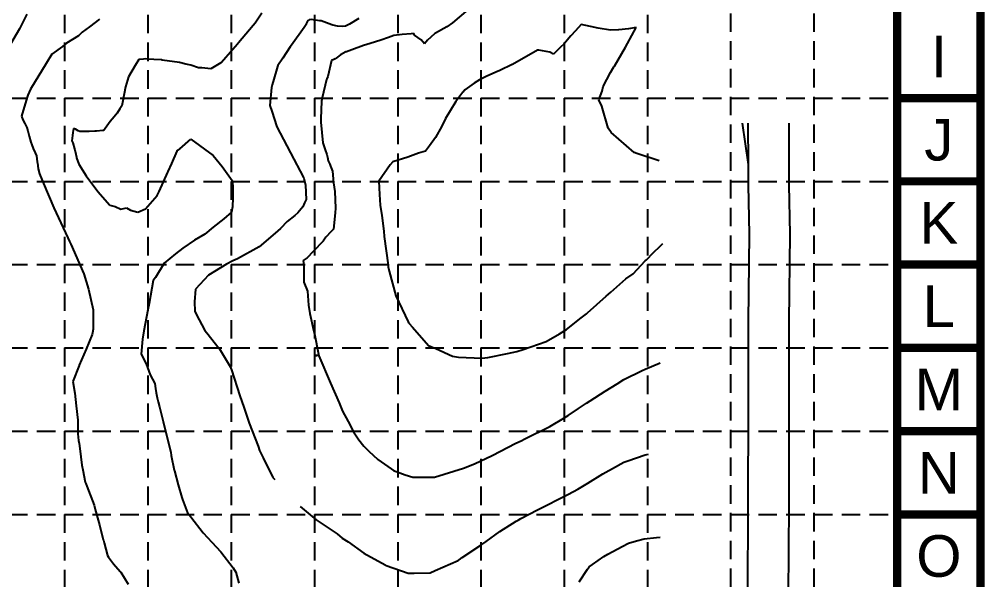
# Model space of a CAD drawing. Extents: x 626 to 3511, y 2890 to 4695.
# Drawn here: x 2989 to 3511, y 3982 to 4285 of the extents above; entities that cross this region are included whole.
import ezdxf
from ezdxf.enums import TextEntityAlignment as Align

# ---------------------------------------------------------------- set-up
doc = ezdxf.new("R2010")
doc.units = 0
doc.header["$LTSCALE"] = 100
doc.header["$MEASUREMENT"] = 0
doc.linetypes.add('HIDDEN', pattern=[0.375, 0.25, -0.125])
for name, color, linetype in [('BASE', 7, 'CONTINUOUS'), ('DG-XCONTOURS', 9, 'CONTINUOUS'), ('DG-XIDX_CONTOURS', 2, 'CONTINUOUS'), ('GRID', 254, 'HIDDEN'), ('PSWDG-XCONC', 4, 'CONTINUOUS'), ('PSWG-XMISC', 30, 'CONTINUOUS')]:
    doc.layers.add(name, color=color, linetype=linetype)
doc.styles.get("Standard").update_dxf_attribs({"font": 'ARIAL.TTF'})

msp = doc.modelspace()

# ---------------------------------------------------------------- linework, layer by layer
at = {"layer": 'BASE', "color": 9}
msp.add_line((3463.71, 4647.46), (3463.71, 2937.46), dxfattribs=at)
at = {"layer": 'BASE', "const_width": 4.5}
for points in [[(628.71, 2892.46), (3508.71, 2892.46), (3508.71, 4692.46), (628.71, 4692.46)], [(673.71, 2937.46), (3463.71, 2937.46), (3463.71, 4647.46), (673.71, 4647.46)]]:
    msp.add_lwpolyline(points, close=True, dxfattribs=at)
for points in [[(3508.71, 4242.46), (3463.71, 4242.46)], [(3508.71, 4197.46), (3463.71, 4197.46)], [(3508.71, 4152.46), (3463.71, 4152.46)], [(3508.71, 4107.46), (3463.71, 4107.46)], [(3508.71, 4062.46), (3463.71, 4062.46)], [(3508.71, 4017.46), (3463.71, 4017.46)]]:
    msp.add_lwpolyline(points, dxfattribs=at)
at = {"layer": 'DG-XCONTOURS', "color": 43}
for p, q in [((3231.83, 4290.33, 1156), (3223.27, 4283.08, 1156)), ((2993.33, 4287.78, 1152), (2989.33, 4279.92, 1152)), ((3032.61, 4285.11, 1153), (3027.09, 4281.03, 1153)), ((3120.29, 4288.44, 1154), (3116.65, 4283, 1154)), ((2989.33, 4279.92, 1152), (2982.57, 4268.47, 1152)), ((3027.09, 4281.03, 1153), (3023.14, 4278.15, 1153)), ((3115.56, 4281.63, 1154), (3107.62, 4272.25, 1154)), ((3116.65, 4283, 1154), (3115.56, 4281.63, 1154)), ((3220.34, 4280.96, 1156), (3214.13, 4277.6, 1156)), ((3223.27, 4283.08, 1156), (3220.34, 4280.96, 1156)), ((3289.73, 4278.8, 1157), (3287.33, 4276.11, 1157)), ((3292.8, 4282.26, 1157), (3289.73, 4278.8, 1157)), ((3297.93, 4281.09, 1157), (3292.8, 4282.26, 1157)), ((3302.01, 4280.25, 1157), (3297.93, 4281.09, 1157)), ((3308.7, 4279.12, 1157), (3302.01, 4280.25, 1157)), ((3313.13, 4279.37, 1157), (3308.7, 4279.12, 1157)), ((3313.2, 4279.38, 1157), (3313.13, 4279.37, 1157)), ((3313.23, 4279.38, 1157), (3313.2, 4279.38, 1157)), ((3318.44, 4279.91, 1157), (3313.23, 4279.38, 1157)), ((3317.91, 4271.95, 1157), (3322.66, 4280.53, 1157)), ((3322.66, 4280.53, 1157), (3318.44, 4279.91, 1157)), ((3021.13, 4276.17, 1153), (3014.66, 4272.2, 1153)), ((3023.14, 4278.15, 1153), (3021.13, 4276.17, 1153)), ((3184.65, 4273.79, 1156), (3178.8, 4271.95, 1156)), ((3188.7, 4275.22, 1156), (3184.65, 4273.79, 1156)), ((3191.69, 4276.2, 1156), (3188.7, 4275.22, 1156)), ((3196.1, 4276.84, 1156), (3191.69, 4276.2, 1156)), ((3201.06, 4277.2, 1156), (3196.1, 4276.84, 1156)), ((3202.18, 4277.29, 1156), (3201.06, 4277.2, 1156)), ((3202.84, 4276.4, 1156), (3202.18, 4277.29, 1156)), ((3206.48, 4273.96, 1156), (3202.84, 4276.4, 1156)), ((3208.16, 4271.78, 1156), (3206.48, 4273.96, 1156)), ((3209.83, 4273.69, 1156), (3208.16, 4271.78, 1156)), ((3213.55, 4277.27, 1156), (3209.83, 4273.69, 1156)), ((3213.62, 4277.38, 1156), (3213.55, 4277.27, 1156)), ((3213.72, 4277.42, 1156), (3213.62, 4277.38, 1156)), ((3214.13, 4277.6, 1156), (3213.72, 4277.42, 1156)), ((3287.33, 4276.11, 1157), (3283.41, 4271.66, 1157)), ((3012.59, 4270.39, 1153), (3006.73, 4266.25, 1153)), ((3014.66, 4272.2, 1153), (3012.59, 4270.39, 1153)), ((3107.04, 4271.54, 1154), (3100.9, 4264.43, 1154)), ((3107.62, 4272.25, 1154), (3107.04, 4271.54, 1154)), ((3168.93, 4268.46, 1156), (3165.97, 4267.52, 1156)), ((3175.19, 4270.8, 1156), (3168.93, 4268.46, 1156)), ((3178.8, 4271.95, 1156), (3175.19, 4270.8, 1156)), ((3269.34, 4268.43, 1157), (3255.8, 4260.67, 1157)), ((3269.93, 4268.38, 1157), (3269.34, 4268.43, 1157)), ((3275.96, 4267.25, 1157), (3269.93, 4268.38, 1157)), ((3281.86, 4270.14, 1157), (3277.87, 4266.24, 1157)), ((3283.41, 4271.66, 1157), (3281.86, 4270.14, 1157)), ((3310.8, 4259.72, 1157), (3316.8, 4269.95, 1157)), ((3316.8, 4269.95, 1157), (3317.91, 4271.95, 1157)), ((3006.73, 4266.25, 1153), (3003.7, 4261.18, 1153)), ((3053.75, 4263.26, 1154), (3051.79, 4260.14, 1154)), ((3056.27, 4263.48, 1154), (3053.75, 4263.26, 1154)), ((3057.57, 4263.6, 1154), (3056.27, 4263.48, 1154)), ((3058.69, 4263.45, 1154), (3057.57, 4263.6, 1154)), ((3061.83, 4263.35, 1154), (3058.69, 4263.45, 1154)), ((3065.88, 4263.1, 1154), (3061.83, 4263.35, 1154)), ((3066.12, 4263.07, 1154), (3065.88, 4263.1, 1154)), ((3066.38, 4263.02, 1154), (3066.12, 4263.07, 1154)), ((3075.86, 4261.72, 1154), (3066.38, 4263.02, 1154)), ((3100.9, 4264.43, 1154), (3098.49, 4261.64, 1154)), ((3159.27, 4263.26, 1156), (3157.87, 4262.76, 1156)), ((3159.91, 4263.75, 1156), (3159.27, 4263.26, 1156)), ((3160.46, 4264.02, 1156), (3159.91, 4263.75, 1156)), ((3162.86, 4265.89, 1156), (3160.46, 4264.02, 1156)), ((3165.65, 4267.41, 1156), (3162.86, 4265.89, 1156)), ((3165.87, 4267.49, 1156), (3165.65, 4267.41, 1156)), ((3165.97, 4267.52, 1156), (3165.87, 4267.49, 1156)), ((3277.87, 4266.24, 1157), (3275.96, 4267.25, 1157)), ((3003.7, 4261.18, 1153), (2995.22, 4247.34, 1153)), ((3051.79, 4260.14, 1154), (3048.14, 4253.86, 1154)), ((3079.2, 4260.84, 1154), (3075.86, 4261.72, 1154)), ((3081.82, 4260.23, 1154), (3079.2, 4260.84, 1154)), ((3086.12, 4258.84, 1154), (3081.82, 4260.23, 1154)), ((3087.82, 4258.77, 1154), (3086.12, 4258.84, 1154)), ((3092.73, 4258.25, 1154), (3087.82, 4258.77, 1154)), ((3098.16, 4261.53, 1154), (3092.73, 4258.25, 1154)), ((3098.49, 4261.64, 1154), (3098.16, 4261.53, 1154)), ((3157.87, 4262.76, 1156), (3155.99, 4254.12, 1156)), ((3255.6, 4260.6, 1157), (3248.83, 4257.32, 1157)), ((3255.8, 4260.67, 1157), (3255.6, 4260.6, 1157)), ((3308.77, 4256.23, 1157), (3310.5, 4259.27, 1157)), ((3310.5, 4259.27, 1157), (3310.8, 4259.72, 1157)), ((3048.14, 4253.86, 1154), (3046.65, 4248.52, 1154)), ((3155.26, 4252.5, 1156), (3152.86, 4242.67, 1156)), ((3155.41, 4252.92, 1156), (3155.26, 4252.5, 1156)), ((3155.99, 4254.12, 1156), (3155.41, 4252.92, 1156)), ((3241.53, 4254.17, 1157), (3237.99, 4252.38, 1157)), ((3246.77, 4256.53, 1157), (3241.53, 4254.17, 1157)), ((3248.83, 4257.32, 1157), (3246.77, 4256.53, 1157)), ((3304.75, 4248.72, 1157), (3308.77, 4256.23, 1157)), ((2995.22, 4247.34, 1153), (2993.8, 4244.12, 1153)), ((3046.65, 4248.52, 1154), (3045.17, 4240.94, 1154)), ((3235.09, 4250.52, 1157), (3229.91, 4246.92, 1157)), ((3237.99, 4252.38, 1157), (3235.09, 4250.52, 1157)), ((3304.19, 4246.2, 1157), (3304.75, 4248.72, 1157)), ((2993.8, 4244.12, 1153), (2992.89, 4241.17, 1153)), ((3152.86, 4242.67, 1156), (3152.58, 4240.8, 1156)), ((3228.99, 4245.65, 1157), (3225.04, 4240.59, 1157)), ((3229.07, 4245.67, 1157), (3228.99, 4245.65, 1157)), ((3229.91, 4246.92, 1157), (3229.07, 4245.67, 1157)), ((3302.49, 4241.45, 1157), (3304.19, 4246.2, 1157)), ((2992.89, 4241.17, 1153), (2990.47, 4232.73, 1153)), ((3044.57, 4238.33, 1154), (3043.56, 4236.69, 1154)), ((3045.17, 4240.94, 1154), (3044.57, 4238.33, 1154)), ((3152.58, 4240.8, 1156), (3152.08, 4231.17, 1156)), ((3225.04, 4240.59, 1157), (3222.07, 4235.61, 1157)), ((3304.05, 4238.15, 1157), (3302.49, 4241.45, 1157)), ((3307.52, 4226.22, 1157), (3304.05, 4238.15, 1157)), ((2990.47, 4232.73, 1153), (2991.1, 4230.73, 1153)), ((3040.46, 4232.24, 1154), (3038.36, 4229.74, 1154)), ((3042.02, 4234.3, 1154), (3040.46, 4232.24, 1154)), ((3043.56, 4236.69, 1154), (3042.02, 4234.3, 1154)), ((3222.07, 4235.61, 1157), (3219.58, 4231.36, 1157)), ((2991.1, 4230.73, 1153), (2992.1, 4228.64, 1153)), ((2992.1, 4228.64, 1153), (2993.21, 4226.5, 1153)), ((2993.21, 4226.5, 1153), (2993.89, 4224.67, 1153)), ((3038.36, 4229.74, 1154), (3035.69, 4226.09, 1154)), ((3152.08, 4231.17, 1156), (3152.09, 4229.41, 1156)), ((3152.09, 4229.41, 1156), (3153.24, 4218.32, 1156)), ((3217.58, 4227.32, 1157), (3214.11, 4221.15, 1157)), ((3219.58, 4231.36, 1157), (3217.58, 4227.32, 1157)), ((2993.89, 4224.67, 1153), (2994.55, 4221.89, 1153)), ((2994.55, 4221.89, 1153), (2995.47, 4218.66, 1153)), ((3018.01, 4222.18, 1154), (3017.67, 4219.38, 1154)), ((3018.13, 4223.94, 1154), (3018.01, 4222.18, 1154)), ((3018.52, 4226.02, 1154), (3018.13, 4223.94, 1154)), ((3019.52, 4225.6, 1154), (3018.52, 4226.02, 1154)), ((3020.96, 4224.8, 1154), (3019.52, 4225.6, 1154)), ((3021.83, 4224.35, 1154), (3020.96, 4224.8, 1154)), ((3022.46, 4224.37, 1154), (3021.83, 4224.35, 1154)), ((3025.8, 4224.32, 1154), (3022.46, 4224.37, 1154)), ((3026.87, 4224.36, 1154), (3025.8, 4224.32, 1154)), ((3030, 4224.52, 1154), (3026.87, 4224.36, 1154)), ((3031, 4224.56, 1154), (3030, 4224.52, 1154)), ((3034.4, 4224.93, 1154), (3031, 4224.56, 1154)), ((3034.89, 4224.95, 1154), (3034.4, 4224.93, 1154)), ((3035.24, 4225.44, 1154), (3034.89, 4224.95, 1154)), ((3035.69, 4226.09, 1154), (3035.24, 4225.44, 1154)), ((3214.11, 4221.15, 1157), (3210.91, 4216.58, 1157)), ((3309.17, 4223.8, 1157), (3307.52, 4226.22, 1157)), ((3321.57, 4213.01, 1157), (3309.17, 4223.8, 1157)), ((2995.47, 4218.66, 1153), (2995.92, 4217.24, 1153)), ((2995.92, 4217.24, 1153), (2996.7, 4215.29, 1153)), ((3017.67, 4219.38, 1154), (3018.09, 4218.22, 1154)), ((3018.09, 4218.22, 1154), (3019.06, 4214.94, 1154)), ((3075.89, 4215.03, 1154), (3081.99, 4220.25, 1154)), ((3081.99, 4220.25, 1154), (3093.9, 4211.49, 1154)), ((3153.24, 4218.32, 1156), (3153.28, 4218.21, 1156)), ((3153.28, 4218.21, 1156), (3154.57, 4214.42, 1156)), ((3210.91, 4216.58, 1157), (3208.65, 4213.72, 1157)), ((2996.7, 4215.29, 1153), (2997.72, 4212.81, 1153)), ((2997.72, 4212.81, 1153), (2998.42, 4211.17, 1153)), ((2998.42, 4211.17, 1153), (2998.87, 4208.06, 1153)), ((3019.06, 4214.94, 1154), (3019.23, 4214.41, 1154)), ((3019.23, 4214.41, 1154), (3019.69, 4212.17, 1154)), ((3019.69, 4212.17, 1154), (3020.09, 4210.53, 1154)), ((3071.55, 4207.01, 1154), (3074.46, 4213.74, 1154)), ((3074.46, 4213.74, 1154), (3074.77, 4214.32, 1154)), ((3074.77, 4214.32, 1154), (3075.89, 4215.03, 1154)), ((3093.9, 4211.49, 1154), (3098.92, 4205.49, 1154)), ((3154.57, 4214.42, 1156), (3155.37, 4212, 1156)), ((3155.37, 4212, 1156), (3155.78, 4210.56, 1156)), ((3204.86, 4212.65, 1157), (3199.11, 4210.48, 1157)), ((3208.65, 4213.72, 1157), (3204.86, 4212.65, 1157)), ((3322.94, 4212.47, 1157), (3321.57, 4213.01, 1157)), ((3335.06, 4208.5, 1157), (3322.94, 4212.47, 1157)), ((2998.87, 4208.06, 1153), (2998.91, 4207.69, 1153)), ((2998.91, 4207.69, 1153), (2998.94, 4207.42, 1153)), ((2998.94, 4207.42, 1153), (2999.41, 4204.22, 1153)), ((3020.09, 4210.53, 1154), (3020.18, 4210.16, 1154)), ((3020.18, 4210.16, 1154), (3021.3, 4206.73, 1154)), ((3021.3, 4206.73, 1154), (3025.29, 4200.43, 1154)), ((3069.64, 4202.83, 1154), (3071.55, 4207.01, 1154)), ((3098.92, 4205.49, 1154), (3104.2, 4197.99, 1154)), ((3155.78, 4210.56, 1156), (3156.2, 4208.55, 1156)), ((3156.2, 4208.55, 1156), (3157.01, 4206.7, 1156)), ((3157.01, 4206.7, 1156), (3157.37, 4205.63, 1156)), ((3157.37, 4205.63, 1156), (3158.4, 4202.93, 1156)), ((3189.57, 4206.32, 1157), (3183.47, 4197.59, 1157)), ((3191.01, 4207.95, 1157), (3189.57, 4206.32, 1157)), ((3199.11, 4210.48, 1157), (3191.01, 4207.95, 1157)), ((2999.41, 4204.22, 1153), (3000.09, 4201.56, 1153)), ((3000.09, 4201.56, 1153), (3002.27, 4196.26, 1153)), ((3025.29, 4200.43, 1154), (3031.58, 4191.95, 1154)), ((3064.72, 4191.96, 1154), (3069.52, 4202.45, 1154)), ((3069.52, 4202.45, 1154), (3069.64, 4202.83, 1154)), ((3158.4, 4202.93, 1156), (3159.05, 4196.57, 1156)), ((3002.27, 4196.26, 1153), (3007.88, 4183.11, 1153)), ((3104.2, 4197.99, 1154), (3104.63, 4194.99, 1154)), ((3159.05, 4196.57, 1156), (3159.72, 4191.98, 1156)), ((3183.47, 4197.59, 1157), (3183.96, 4190.27, 1157)), ((3031.58, 4191.95, 1154), (3038.12, 4184.57, 1154)), ((3063.73, 4189.73, 1154), (3064.72, 4191.96, 1154)), ((3104.63, 4194.99, 1154), (3104.58, 4188.48, 1154)), ((3159.72, 4191.98, 1156), (3160.12, 4183.01, 1156)), ((3183.96, 4190.27, 1157), (3184.3, 4184.51, 1157)), ((3057.32, 4182.56, 1154), (3063.73, 4189.73, 1154)), ((3104.58, 4188.48, 1154), (3104.37, 4183.61, 1154)), ((3007.88, 4183.11, 1153), (3015.35, 4166.89, 1153)), ((3038.12, 4184.57, 1154), (3041.08, 4183.8, 1154)), ((3041.08, 4183.8, 1154), (3044.02, 4182.43, 1154)), ((3044.02, 4182.43, 1154), (3047.17, 4183.13, 1154)), ((3047.17, 4183.13, 1154), (3049.27, 4181.85, 1154)), ((3049.27, 4181.85, 1154), (3053.31, 4180.87, 1154)), ((3053.31, 4180.87, 1154), (3057.32, 4182.56, 1154)), ((3103.88, 4180.85, 1154), (3099.81, 4177.28, 1154)), ((3104.37, 4183.61, 1154), (3103.88, 4180.85, 1154)), ((3159.85, 4180.42, 1156), (3159.09, 4171.69, 1156)), ((3160.12, 4183.01, 1156), (3159.85, 4180.42, 1156)), ((3184.3, 4184.51, 1157), (3185.19, 4178.95, 1157)), ((3099.81, 4177.28, 1154), (3093.89, 4172.64, 1154)), ((3185.19, 4178.95, 1157), (3186.14, 4170.53, 1157)), ((3089.46, 4168.96, 1154), (3083.88, 4165.71, 1154)), ((3093.89, 4172.64, 1154), (3089.46, 4168.96, 1154)), ((3157.69, 4170.26, 1156), (3154.78, 4167.27, 1156)), ((3159.09, 4171.69, 1156), (3157.69, 4170.26, 1156)), ((3186.14, 4170.53, 1157), (3186.35, 4167.62, 1157)), ((3015.35, 4166.89, 1153), (3016.3, 4165.02, 1153)), ((3016.3, 4165.02, 1153), (3017.02, 4163.46, 1153)), ((3083.88, 4165.71, 1154), (3077.58, 4161.33, 1154)), ((3153.45, 4165.06, 1156), (3148.04, 4159.62, 1156)), ((3154.78, 4167.27, 1156), (3153.45, 4165.06, 1156)), ((3186.35, 4167.62, 1157), (3188.47, 4152.1, 1157)), ((3336.2, 4163.09, 1157), (3336.97, 4163.92, 1157)), ((3017.02, 4163.46, 1153), (3023.99, 4147.4, 1153)), ((3077.58, 4161.33, 1154), (3073.66, 4158.24, 1154)), ((3148.04, 4159.62, 1156), (3144.81, 4156.18, 1156)), ((3328.18, 4155.09, 1157), (3331.87, 4158.81, 1157)), ((3331.87, 4158.81, 1157), (3335.5, 4162.4, 1157)), ((3335.5, 4162.4, 1157), (3336.2, 4163.09, 1157)), ((3073.66, 4158.24, 1154), (3067.46, 4153.18, 1154)), ((3144.81, 4156.18, 1156), (3142.58, 4154.71, 1156)), ((3142.58, 4154.71, 1156), (3142.98, 4152.2, 1156)), ((3321.02, 4147.41, 1157), (3327.53, 4154.52, 1157)), ((3327.53, 4154.52, 1157), (3328.18, 4155.09, 1157)), ((3067.46, 4153.18, 1154), (3062.78, 4145.47, 1154)), ((3142.98, 4152.2, 1156), (3143.06, 4142.91, 1156)), ((3188.47, 4152.1, 1157), (3188.5, 4151.25, 1157)), ((3188.5, 4151.25, 1157), (3189.07, 4148.87, 1157)), ((3189.07, 4148.87, 1157), (3192.63, 4135.54, 1157)), ((3023.99, 4147.4, 1153), (3026.54, 4139.09, 1153)), ((3061.53, 4143.82, 1154), (3059.47, 4131.44, 1154)), ((3062.78, 4145.47, 1154), (3061.53, 4143.82, 1154)), ((3143.06, 4142.91, 1156), (3144.9, 4138.17, 1156)), ((3308.92, 4137.51, 1157), (3317.08, 4144.82, 1157)), ((3317.08, 4144.82, 1157), (3321.02, 4147.41, 1157)), ((3026.54, 4139.09, 1153), (3029.19, 4127.99, 1153)), ((3144.9, 4138.17, 1156), (3145.54, 4130.48, 1156)), ((3192.63, 4135.54, 1157), (3199.43, 4121.5, 1157)), ((3296.36, 4126.38, 1157), (3306.37, 4135.4, 1157)), ((3306.37, 4135.4, 1157), (3308.92, 4137.51, 1157)), ((3029.19, 4127.99, 1153), (3029.07, 4117.53, 1153)), ((3058.64, 4128, 1154), (3056.43, 4116.7, 1154)), ((3059.47, 4131.44, 1154), (3058.64, 4128, 1154)), ((3145.54, 4130.48, 1156), (3146.29, 4126.04, 1156)), ((3146.29, 4126.04, 1156), (3148.24, 4117.03, 1156)), ((3284.85, 4117.32, 1157), (3292.9, 4123.6, 1157)), ((3292.9, 4123.6, 1157), (3295.66, 4125.79, 1157)), ((3295.66, 4125.79, 1157), (3296.36, 4126.38, 1157)), ((3029.07, 4117.53, 1153), (3028.8, 4115.66, 1153)), ((3148.24, 4117.03, 1156), (3148.76, 4114.98, 1156)), ((3199.43, 4121.5, 1157), (3199.7, 4120.89, 1157)), ((3199.7, 4120.89, 1157), (3199.89, 4120.55, 1157)), ((3199.89, 4120.55, 1157), (3201.64, 4118.64, 1157)), ((3201.64, 4118.64, 1157), (3210.33, 4108.8, 1157)), ((3281.11, 4115.07, 1157), (3284.85, 4117.32, 1157)), ((3028.49, 4114.71, 1153), (3025.39, 4106.8, 1153)), ((3028.8, 4115.66, 1153), (3028.49, 4114.71, 1153)), ((3055.84, 4112.16, 1154), (3055, 4104.1, 1154)), ((3056.43, 4116.7, 1154), (3055.84, 4112.16, 1154)), ((3148.76, 4114.98, 1156), (3150.88, 4104.11, 1156)), ((3273.93, 4110.97, 1157), (3281.11, 4115.07, 1157)), ((3025.39, 4106.8, 1153), (3021.55, 4098.17, 1153)), ((3210.33, 4108.8, 1157), (3211.54, 4108.18, 1157)), ((3211.54, 4108.18, 1157), (3214.25, 4107.05, 1157)), ((3214.25, 4107.05, 1157), (3223.34, 4103.01, 1157)), ((3258.17, 4105.41, 1157), (3261.51, 4106.49, 1157)), ((3261.51, 4106.49, 1157), (3273.93, 4110.97, 1157)), ((3055, 4104.1, 1154), (3057.73, 4098.84, 1154)), ((3149.04, 4103.27, 1156), (3148.97, 4103.25, 1156)), ((3148.97, 4103.25, 1156), (3148.97, 4103.22, 1156)), ((3148.97, 4103.22, 1156), (3149.04, 4103.22, 1156)), ((3150.87, 4103.57, 1156), (3149.04, 4103.27, 1156)), ((3149.04, 4103.22, 1156), (3150.82, 4103.46, 1156)), ((3150.82, 4103.46, 1156), (3151, 4103.48, 1156)), ((3150.99, 4103.59, 1156), (3150.87, 4103.57, 1156)), ((3150.88, 4104.11, 1156), (3150.97, 4103.68, 1156)), ((3150.97, 4103.68, 1156), (3150.99, 4103.59, 1156)), ((3150.99, 4103.59, 1156), (3150.99, 4103.59, 1156)), ((3151, 4103.48, 1156), (3151, 4103.48, 1156)), ((3151, 4103.48, 1156), (3151.14, 4103.18, 1156)), ((3151.14, 4103.18, 1156), (3157.36, 4088.33, 1156)), ((3223.34, 4103.01, 1157), (3226.49, 4102.41, 1157)), ((3226.49, 4102.41, 1157), (3239.23, 4101.86, 1157)), ((3239.23, 4101.86, 1157), (3242.4, 4102.19, 1157)), ((3242.4, 4102.19, 1157), (3253.08, 4104.4, 1157)), ((3253.08, 4104.4, 1157), (3258.17, 4105.41, 1157)), ((3021.48, 4097.9, 1153), (3018.18, 4089.19, 1153)), ((3021.51, 4098.07, 1153), (3021.48, 4097.9, 1153)), ((3021.55, 4098.17, 1153), (3021.51, 4098.07, 1153)), ((3057.73, 4098.84, 1154), (3059.97, 4092.91, 1154)), ((3325.87, 4095.14, 1156), (3327.44, 4095.92, 1156)), ((3327.44, 4095.92, 1156), (3335.64, 4099.31, 1156)), ((3059.97, 4092.91, 1154), (3062.51, 4088.23, 1154)), ((3315.99, 4090.39, 1156), (3325.87, 4095.14, 1156)), ((3018.18, 4089.19, 1153), (3019.22, 4083.04, 1153)), ((3062.51, 4088.23, 1154), (3062.85, 4085.41, 1154)), ((3157.36, 4088.33, 1156), (3162.07, 4077.78, 1156)), ((3305.78, 4084.06, 1156), (3312.34, 4087.94, 1156)), ((3312.34, 4087.94, 1156), (3315.99, 4090.39, 1156)), ((3019.22, 4083.04, 1153), (3019.84, 4076.17, 1153)), ((3062.85, 4085.41, 1154), (3063.25, 4083.18, 1154)), ((3063.25, 4083.18, 1154), (3063.7, 4080.39, 1154)), ((3063.7, 4080.39, 1154), (3064.28, 4078.19, 1154)), ((3297.75, 4078.73, 1156), (3305.78, 4084.06, 1156)), ((3019.84, 4076.17, 1153), (3020.74, 4068.31, 1153)), ((3064.28, 4078.19, 1154), (3064.89, 4075.55, 1154)), ((3064.89, 4075.55, 1154), (3067.02, 4067.66, 1154)), ((3162.07, 4077.78, 1156), (3163.94, 4073.22, 1156)), ((3291.48, 4074.65, 1156), (3295.83, 4077.52, 1156)), ((3295.83, 4077.52, 1156), (3297.75, 4078.73, 1156)), ((3163.94, 4073.22, 1156), (3166.92, 4067.67, 1156)), ((3283.44, 4069.4, 1156), (3285.89, 4070.86, 1156)), ((3285.89, 4070.86, 1156), (3291.48, 4074.65, 1156)), ((3020.74, 4068.31, 1153), (3020.74, 4066.2, 1153)), ((3020.74, 4066.2, 1153), (3020.77, 4062.61, 1153)), ((3067.02, 4067.66, 1154), (3068.4, 4061.72, 1154)), ((3166.92, 4067.67, 1156), (3169.87, 4062.01, 1156)), ((3262.4, 4058.26, 1156), (3275.92, 4064.95, 1156)), ((3275.92, 4064.95, 1156), (3283.44, 4069.4, 1156)), ((3020.77, 4062.61, 1153), (3020.87, 4060.92, 1153)), ((3020.87, 4060.92, 1153), (3021.27, 4057.3, 1153)), ((3068.4, 4061.72, 1154), (3071.05, 4051.05, 1154)), ((3169.87, 4062.01, 1156), (3172.78, 4057.78, 1156)), ((3021.27, 4057.3, 1153), (3021.49, 4055.81, 1153)), ((3021.49, 4055.81, 1153), (3021.88, 4053.14, 1153)), ((3172.78, 4057.78, 1156), (3175.42, 4054.27, 1156)), ((3175.42, 4054.27, 1156), (3178.13, 4051.63, 1156)), ((3244.82, 4049.25, 1156), (3257.59, 4055.9, 1156)), ((3257.59, 4055.9, 1156), (3260.36, 4057.28, 1156)), ((3260.36, 4057.28, 1156), (3262.4, 4058.26, 1156)), ((3021.88, 4053.14, 1153), (3022.4, 4048.61, 1153)), ((3071.05, 4051.05, 1154), (3071.35, 4049.22, 1154)), ((3071.35, 4049.22, 1154), (3072.9, 4041.41, 1154)), ((3178.13, 4051.63, 1156), (3183.03, 4047.15, 1156)), ((3235.16, 4044.8, 1156), (3244.82, 4049.25, 1156)), ((3022.4, 4048.61, 1153), (3023.02, 4044.11, 1153)), ((3023.02, 4044.11, 1153), (3023.45, 4041.46, 1153)), ((3183.03, 4047.15, 1156), (3190.15, 4041.98, 1156)), ((3229.22, 4042.41, 1156), (3235.16, 4044.8, 1156)), ((3023.45, 4041.46, 1153), (3024.77, 4034.87, 1153)), ((3072.9, 4041.41, 1154), (3072.91, 4041.31, 1154)), ((3072.91, 4041.31, 1154), (3073.01, 4040.92, 1154)), ((3073.01, 4040.92, 1154), (3075.01, 4033.43, 1154)), ((3190.15, 4041.98, 1156), (3191.42, 4041.2, 1156)), ((3191.42, 4041.2, 1156), (3197.81, 4038.79, 1156)), ((3197.81, 4038.79, 1156), (3201.86, 4037.48, 1156)), ((3213.64, 4037.53, 1156), (3229.22, 4042.41, 1156)), ((3024.77, 4034.87, 1153), (3025.08, 4034.18, 1153)), ((3025.08, 4034.18, 1153), (3025.62, 4032.75, 1153)), ((3075.01, 4033.43, 1154), (3077.01, 4026.59, 1154)), ((3201.86, 4037.48, 1156), (3202.5, 4037.49, 1156)), ((3202.5, 4037.49, 1156), (3212.54, 4037.49, 1156)), ((3212.54, 4037.49, 1156), (3213.53, 4037.51, 1156)), ((3213.53, 4037.51, 1156), (3213.64, 4037.53, 1156)), ((3025.62, 4032.75, 1153), (3029.66, 4022.46, 1153)), ((3077.01, 4026.59, 1154), (3077.43, 4025.56, 1154)), ((3077.43, 4025.56, 1154), (3080.07, 4018.37, 1154)), ((3029.66, 4022.46, 1153), (3030.28, 4020.04, 1153)), ((3030.28, 4020.04, 1153), (3032.14, 4013.08, 1153)), ((3080.07, 4018.37, 1154), (3081.84, 4016.14, 1154)), ((3032.14, 4013.08, 1153), (3032.48, 4011.75, 1153)), ((3081.84, 4016.14, 1154), (3088.57, 4007.49, 1154)), ((3032.48, 4011.75, 1153), (3034.57, 4003.63, 1153)), ((3088.57, 4007.49, 1154), (3093.32, 4002.36, 1154)), ((3034.57, 4003.63, 1153), (3034.62, 4003.44, 1153)), ((3034.62, 4003.44, 1153), (3035, 4002, 1153)), ((3035, 4002, 1153), (3036.79, 3995.14, 1153)), ((3093.32, 4002.36, 1154), (3098.07, 3997.25, 1154)), ((3318.44, 4001.9, 1154), (3322.85, 4003.18, 1154)), ((3322.85, 4003.18, 1154), (3326.84, 4004.26, 1154)), ((3326.84, 4004.26, 1154), (3333.58, 4004.96, 1154)), ((3333.58, 4004.96, 1154), (3335.62, 4005.11, 1154)), ((3098.07, 3997.25, 1154), (3104.79, 3988.6, 1154)), ((3307.26, 3995.95, 1154), (3314.96, 4000.07, 1154)), ((3314.96, 4000.07, 1154), (3318.44, 4001.9, 1154)), ((3036.79, 3995.14, 1153), (3037.4, 3994.27, 1153)), ((3037.4, 3994.27, 1153), (3040.1, 3990.72, 1153)), ((3298.97, 3990.33, 1154), (3305.07, 3994.59, 1154)), ((3305.07, 3994.59, 1154), (3307.26, 3995.95, 1154)), ((3040.1, 3990.72, 1153), (3043.79, 3986.66, 1153)), ((3043.79, 3986.66, 1153), (3043.94, 3986.47, 1153)), ((3043.94, 3986.47, 1153), (3044.06, 3986.26, 1153)), ((3104.79, 3988.6, 1154), (3106.23, 3986.16, 1154)), ((3291.78, 3980.9, 1154), (3296.3, 3987.85, 1154)), ((3296.3, 3987.85, 1154), (3296.78, 3988.57, 1154)), ((3296.78, 3988.57, 1154), (3297.13, 3989.02, 1154)), ((3297.13, 3989.02, 1154), (3298.97, 3990.33, 1154)), ((3044.06, 3986.26, 1153), (3048.04, 3979.68, 1153)), ((3106.23, 3986.16, 1154), (3107.88, 3980.26, 1154))]:
    msp.add_line(p, q, dxfattribs=at)
at = {"layer": 'DG-XIDX_CONTOURS', "color": 43}
for p, q in [((3145.29, 4284.36, 1155), (3144.86, 4283.71, 1155)), ((3145.88, 4284.76, 1155), (3145.29, 4284.36, 1155)), ((3146.85, 4284.97, 1155), (3145.88, 4284.76, 1155)), ((3151.46, 4284.28, 1155), (3146.85, 4284.97, 1155)), ((3152.35, 4284.23, 1155), (3151.46, 4284.28, 1155)), ((3158.04, 4281.98, 1155), (3152.35, 4284.23, 1155)), ((3172.76, 4285.54, 1155), (3167.64, 4282.35, 1155)), ((3143.11, 4280.52, 1155), (3136.24, 4270.99, 1155)), ((3144.19, 4282.15, 1155), (3143.11, 4280.52, 1155)), ((3144.29, 4282.56, 1155), (3144.19, 4282.15, 1155)), ((3144.86, 4283.71, 1155), (3144.29, 4282.56, 1155)), ((3158.63, 4281.85, 1155), (3158.04, 4281.98, 1155)), ((3161.19, 4281.33, 1155), (3158.63, 4281.85, 1155)), ((3164.12, 4281.14, 1155), (3161.19, 4281.33, 1155)), ((3165.42, 4281.27, 1155), (3164.12, 4281.14, 1155)), ((3167.64, 4282.35, 1155), (3165.42, 4281.27, 1155)), ((3135.62, 4270.21, 1155), (3131.57, 4264.04, 1155)), ((3136.24, 4270.99, 1155), (3135.62, 4270.21, 1155)), ((3131.57, 4264.04, 1155), (3128.89, 4260.01, 1155)), ((3128.72, 4259.57, 1155), (3128.02, 4256.99, 1155)), ((3128.89, 4260.01, 1155), (3128.72, 4259.57, 1155)), ((3128.02, 4256.99, 1155), (3125.82, 4249.57, 1155)), ((3125.51, 4248.2, 1155), (3124.55, 4238.42, 1155)), ((3125.82, 4249.57, 1155), (3125.51, 4248.2, 1155)), ((3124.55, 4238.42, 1155), (3125.59, 4235.35, 1155)), ((3125.59, 4235.35, 1155), (3128.39, 4226.92, 1155)), ((3128.39, 4226.92, 1155), (3133.79, 4216.67, 1155)), ((3133.79, 4216.67, 1155), (3135.83, 4212.9, 1155)), ((3135.83, 4212.9, 1155), (3142.82, 4199.49, 1155)), ((3142.82, 4199.49, 1155), (3142.88, 4199.37, 1155)), ((3142.88, 4199.37, 1155), (3143, 4199.12, 1155)), ((3143, 4199.12, 1155), (3143.84, 4195.38, 1155)), ((3143.84, 4195.38, 1155), (3144.19, 4187.59, 1155)), ((3143.42, 4185.82, 1155), (3142.4, 4183.72, 1155)), ((3144.19, 4187.59, 1155), (3143.42, 4185.82, 1155)), ((3139.71, 4180.51, 1155), (3138.05, 4178.91, 1155)), ((3142.4, 4183.72, 1155), (3139.71, 4180.51, 1155)), ((3133.93, 4175.67, 1155), (3130.29, 4171.98, 1155)), ((3138.05, 4178.91, 1155), (3133.93, 4175.67, 1155)), ((3128.87, 4170.66, 1155), (3126.26, 4168.29, 1155)), ((3130.29, 4171.98, 1155), (3128.87, 4170.66, 1155)), ((3126.26, 4168.29, 1155), (3118.83, 4162.1, 1155)), ((3118.83, 4162.1, 1155), (3107.13, 4155.64, 1155)), ((3104.53, 4154.51, 1155), (3101.25, 4152.65, 1155)), ((3107.13, 4155.64, 1155), (3104.53, 4154.51, 1155)), ((3101.25, 4152.65, 1155), (3091.36, 4146.66, 1155)), ((3091.36, 4146.66, 1155), (3084.51, 4139.21, 1155)), ((3084.51, 4139.21, 1155), (3083.94, 4132.26, 1155)), ((3083.94, 4132.26, 1155), (3084.1, 4127.31, 1155)), ((3084.1, 4127.31, 1155), (3084.7, 4125.63, 1155)), ((3084.7, 4125.63, 1155), (3089.54, 4116.84, 1155)), ((3089.54, 4116.84, 1155), (3090.54, 4115.58, 1155)), ((3090.54, 4115.58, 1155), (3097.23, 4107.06, 1155)), ((3097.23, 4107.06, 1155), (3097.39, 4106.88, 1155)), ((3097.39, 4106.88, 1155), (3097.41, 4106.85, 1155)), ((3097.41, 4106.85, 1155), (3103.42, 4096.93, 1155)), ((3103.42, 4096.93, 1155), (3103.54, 4096.48, 1155)), ((3103.54, 4096.48, 1155), (3103.54, 4096.48, 1155)), ((3103.54, 4096.48, 1155), (3103.84, 4095.55, 1155)), ((3103.84, 4095.55, 1155), (3108.43, 4081.6, 1155)), ((3108.43, 4081.6, 1155), (3110.56, 4075.35, 1155)), ((3110.56, 4075.35, 1155), (3113.37, 4066.76, 1155)), ((3113.37, 4066.76, 1155), (3118.24, 4054.32, 1155)), ((3118.24, 4054.32, 1155), (3119.1, 4052, 1155)), ((3119.1, 4052, 1155), (3121.01, 4048.04, 1155)), ((3318.05, 4046.37, 1155), (3327.49, 4049.57, 1155)), ((3327.49, 4049.57, 1155), (3329.21, 4050, 1155)), ((3121.01, 4048.04, 1155), (3126.25, 4037.38, 1155)), ((3309.86, 4042.31, 1155), (3315.92, 4045.64, 1155)), ((3315.92, 4045.64, 1155), (3318.05, 4046.37, 1155)), ((3296.45, 4034.39, 1155), (3304.63, 4039.31, 1155)), ((3304.63, 4039.31, 1155), (3306.19, 4040.27, 1155)), ((3306.19, 4040.27, 1155), (3309.86, 4042.31, 1155)), ((3126.25, 4037.38, 1155), (3127.26, 4036.27, 1155)), ((3291.05, 4031.16, 1155), (3296.45, 4034.39, 1155)), ((3280.17, 4025.41, 1155), (3285.98, 4028.42, 1155)), ((3285.98, 4028.42, 1155), (3291.05, 4031.16, 1155)), ((3274.61, 4022.58, 1155), (3280.17, 4025.41, 1155)), ((3140.95, 4021.71, 1155), (3149.67, 4014.55, 1155)), ((3260.29, 4015.17, 1155), (3269.35, 4019.86, 1155)), ((3269.35, 4019.86, 1155), (3274.61, 4022.58, 1155)), ((3149.67, 4014.55, 1155), (3160.91, 4006.88, 1155)), ((3248.9, 4008.25, 1155), (3257.82, 4013.76, 1155)), ((3257.82, 4013.76, 1155), (3258.78, 4014.34, 1155)), ((3258.78, 4014.34, 1155), (3260.29, 4015.17, 1155)), ((3241.61, 4002.84, 1155), (3248.9, 4008.25, 1155)), ((3160.91, 4006.88, 1155), (3163.77, 4004.66, 1155)), ((3163.77, 4004.66, 1155), (3166.88, 4002.66, 1155)), ((3166.88, 4002.66, 1155), (3175.45, 3996.41, 1155)), ((3238.04, 4000.53, 1155), (3241.61, 4002.84, 1155)), ((3228.48, 3994.08, 1155), (3238.04, 4000.53, 1155)), ((3175.45, 3996.41, 1155), (3186.9, 3990.14, 1155)), ((3213.92, 3987.06, 1155), (3226.32, 3992.43, 1155)), ((3226.32, 3992.43, 1155), (3227.01, 3992.95, 1155)), ((3227.01, 3992.95, 1155), (3228.48, 3994.08, 1155)), ((3186.9, 3990.14, 1155), (3187.28, 3989.86, 1155)), ((3187.28, 3989.86, 1155), (3187.54, 3989.78, 1155)), ((3187.54, 3989.78, 1155), (3199.32, 3985.68, 1155)), ((3211.21, 3985.9, 1155), (3213.92, 3987.06, 1155)), ((3199.32, 3985.68, 1155), (3202.65, 3985.61, 1155)), ((3202.65, 3985.61, 1155), (3211.21, 3985.9, 1155))]:
    msp.add_line(p, q, dxfattribs=at)
at = {"layer": 'GRID', "color": 252, "linetype": 'HIDDEN', "ltscale": 0.4}
for p, q in [((3013.71, 4647.46), (3013.71, 3072.26)), ((3058.71, 4647.46), (3058.71, 3072.26)), ((3103.71, 4647.46), (3103.71, 3072.26)), ((3148.71, 4647.46), (3148.71, 3072.26)), ((3193.71, 4647.46), (3193.71, 3072.26)), ((3238.71, 4647.46), (3238.71, 3072.26)), ((3283.71, 4647.46), (3283.71, 3072.26)), ((3328.71, 4647.46), (3328.71, 3072.26)), ((3373.63, 4648.2), (3373.63, 3072.26)), ((3418.63, 4648.2), (3418.63, 3072.26)), ((673.71, 4242.46), (3463.71, 4242.46)), ((673.71, 4197.46), (3463.71, 4197.46)), ((673.71, 4152.46), (3463.71, 4152.46)), ((673.71, 4107.46), (3463.71, 4107.46)), ((673.71, 4062.46), (3463.71, 4062.46)), ((673.71, 4017.46), (3463.71, 4017.46))]:
    msp.add_line(p, q, dxfattribs=at)
at = {"layer": 'PSWDG-XCONC', "color": 5}
for points in [[(3383.18, 3822.68), (3382.81, 3877.69), (3383.06, 3931.17), (3382.98, 3973.59), (3383.21, 4022.69), (3383.34, 4075.35), (3383.25, 4121.83), (3383.83, 4168.91), (3383.34, 4195.41), (3383.3, 4206.55), (3383.21, 4228.89)], [(3405.17, 3822.98), (3404.81, 3877.71), (3405.06, 3931.14), (3404.98, 3973.56), (3405.21, 4022.61), (3405.34, 4075.35), (3405.25, 4121.72), (3405.83, 4168.97), (3405.34, 4195.65), (3405.3, 4206.64), (3405.21, 4228.89)]]:
    msp.add_lwpolyline(points, dxfattribs=at)
at = {"layer": 'PSWG-XMISC', "color": 43, "linetype": 'Continuous'}
msp.add_lwpolyline([(3383.3, 4206.55), (3380, 4228.89)], dxfattribs=at)

# ---------------------------------------------------------------- texts
at = {"layer": 'BASE'}
for s, p in [('I', (3486.21, 4264.96)), ('J', (3486.21, 4219.96)), ('K', (3486.21, 4174.96)), ('L', (3486.21, 4129.96)), ('M', (3486.21, 4084.96)), ('N', (3486.21, 4039.96)), ('O', (3486.21, 3994.96))]:
    msp.add_text(s, height=22.5, dxfattribs=at).set_placement(p, align=Align.MIDDLE_CENTER)

doc.saveas('drawing.dxf')
